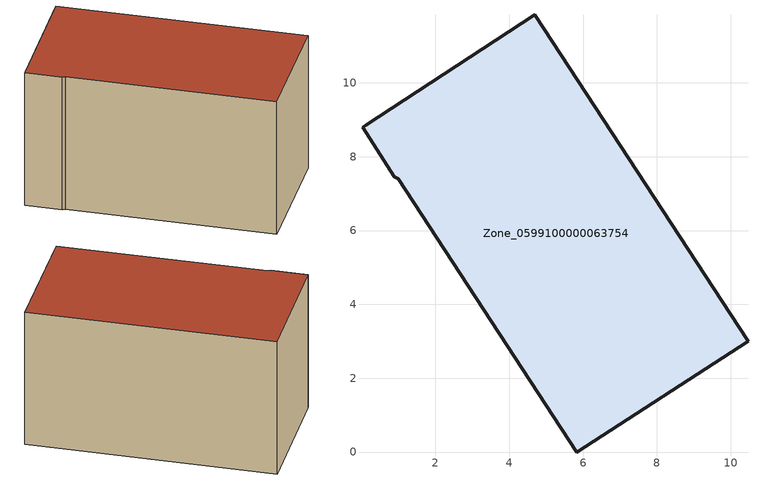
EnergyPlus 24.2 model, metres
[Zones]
Zone_0599100000063754
 floor ground (C_G): 5.83,0 0.99,7.41 0.88,7.46 0.03,8.8 0.11,8.85 4.69,11.84 10.47,3 z0
 wall outside (C_F): 0.99,7.41 5.83,0 10.47,3 4.69,11.84 0.11,8.85 0.03,8.8 0.88,7.46 0.99,7.41 z0:6.22
 roof outside (C_R): 0.11,8.85 0.03,8.8 0.88,7.46 0.99,7.41 5.83,0 10.47,3 4.69,11.84 z6.22
[BUILDING]
Pand.0599100000063754: North Axis=0; Terrain=City; Loads Convergence Tolerance Value=0.04; Temperature Convergence Tolerance Value=0.4; Solar Distribution=FullExterior; Maximum Number of Warmup Days=25; Minimum Number of Warmup Days=1
[Site:Location]
Rotterdam.The.Hague.AP_ZH_NLD Design_Conditions: Latitude=51.96; Longitude=4.45; Time Zone=1; Elevation=-4.5
[SITE:GROUNDTEMPERATURE:BUILDINGSURFACE]
18, 18, 18, 18, 18, 18, 18, 18, 18, 18, 18, 18
[MATERIAL] Thermal Absorptance=0.9; Solar Absorptance=0.7; Visible Absorptance=0.7
Name | Roughness | Thickness | Conductivity | Density | Specific Heat
G.D.1965 | MediumSmooth | 0.15 | 1 | 540 | 1210
F.D.1965 | Rough | 0.3 | 0.857143 | 1920 | 840
R.D.1965 | MediumRough | 0.2 | 0.08 | 1500 | 1000
[CONSTRUCTION]
C_G: G.D.1965
C_F: F.D.1965
C_R: R.D.1965
[ZONE]
Zone_0599100000063754: Type=1; Multiplier=1; Ceiling Height=Autocalculate; Volume=Autocalculate; Floor Area=autocalculate; Part of Total Floor Area=Yes
[ZONEINFILTRATION:DESIGNFLOWRATE]
Infil_Zone_0599100000063754: Zone or ZoneList or Space or SpaceList=Zone_0599100000063754; Schedule=AlwaysOn; Design Flow Rate Calculation Method=Flow/Area; Flow Rate per Floor Area=0.0042; Constant Term Coefficient=1; Temperature Term Coefficient=0; Velocity Term Coefficient=0; Velocity Squared Term Coefficient=0
[HVACTEMPLATE:ZONE:IDEALLOADSAIRSYSTEM]
Zone_0599100000063754: Maximum Heating Supply Air Temperature=50; Minimum Cooling Supply Air Temperature=13; Maximum Heating Supply Air Humidity Ratio=0.0156; Minimum Cooling Supply Air Humidity Ratio=0.0077; Heating Limit=NoLimit; Cooling Limit=NoLimit; Dehumidification Control Type=ConstantSensibleHeatRatio; Cooling Sensible Heat Ratio=0.7; Dehumidification Setpoint=60; Humidification Control Type=None; Humidification Setpoint=30; Outdoor Air Method=None; Outdoor Air Flow Rate per Person=0.00944; Outdoor Air Flow Rate per Zone Floor Area=0; Outdoor Air Flow Rate per Zone=0; Demand Controlled Ventilation Type=None; Outdoor Air Economizer Type=NoEconomizer; Heat Recovery Type=None; Sensible Heat Recovery Effectiveness=0.7; Latent Heat Recovery Effectiveness=0.65
[ZONECONTROL:THERMOSTAT]
ThermostatControl_Zone_0599100000063754: Zone or ZoneList=Zone_0599100000063754; Control Type Schedule=DualSetpointControlType; Control 1=Thermostat_Zone_0599100000063754; Temperature Difference Between Cutout And Setpoint=0
[THERMOSTATSETPOINT:DUALSETPOINT]
Thermostat_Zone_0599100000063754: Heating Setpoint Temperature Schedule=HeatingSetpoint_Zone_0599100000063754; Cooling Setpoint Temperature Schedule=CoolingSetpoint_Zone_0599100000063754
[SCHEDULE:COMPACT]
HeatingSetpoint_Zone_0599100000063754: Through: 12/31, For: AllDays, Until: 24:00, 21
CoolingSetpoint_Zone_0599100000063754: Through: 12/31, For: AllDays, Until: 24:00, 24
DualSetpointControlType: Through: 12/31, For: AllDays, Until: 24:00, 4
AlwaysOn: Through: 12/31, For: AllDays, Until: 24:00, 1
